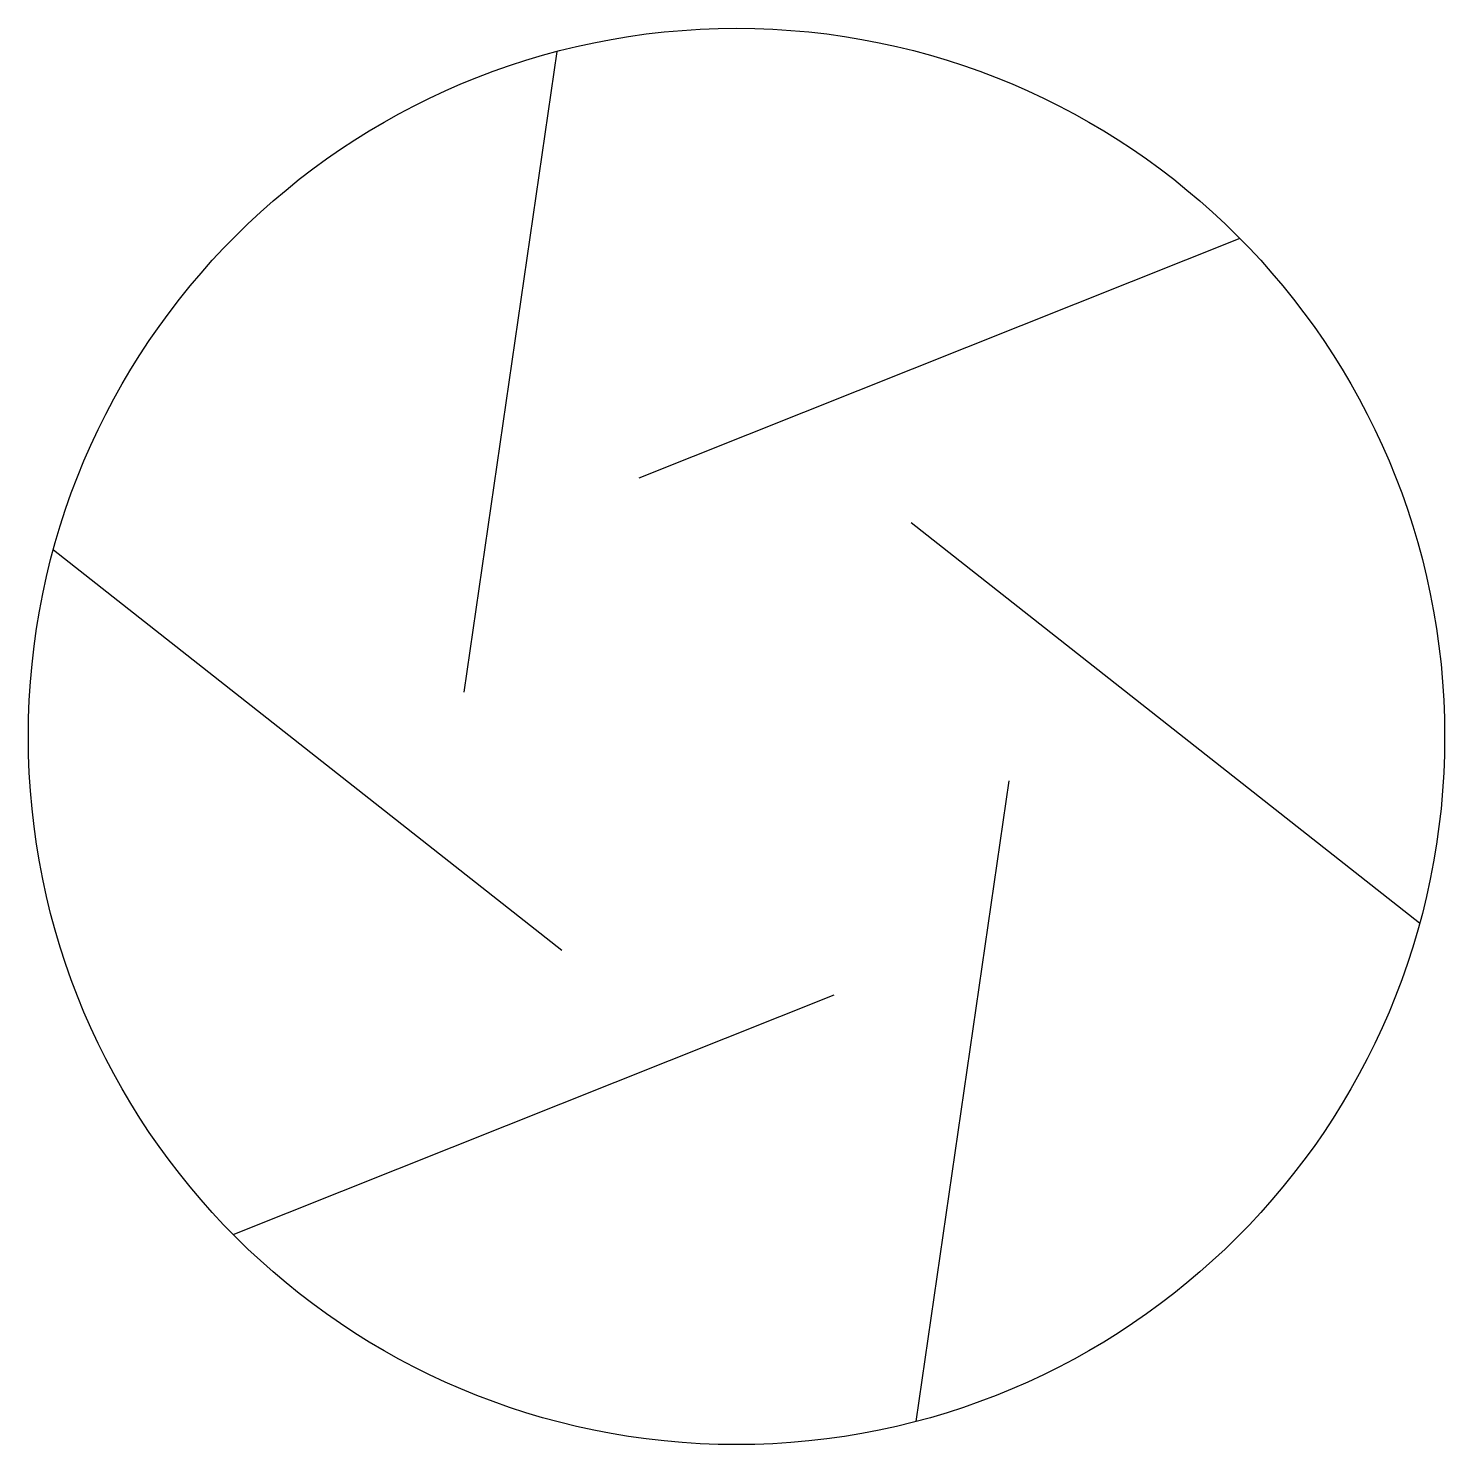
# Model space of a CAD drawing. Header units: inches. Extents: x 2511 to 3883, y 658 to 2030.
import ezdxf

# ---------------------------------------------------------------- set-up
doc = ezdxf.new("R2010")
doc.units = ezdxf.units.IN

msp = doc.modelspace()

# ---------------------------------------------------------------- linework, layer by layer
for p, q in [((3023, 2007.3), (2933.1, 1387.1)), ((3684.5, 1826.4), (3102.4, 1594.2)), ((3858.5, 1163.2), (3366.3, 1551.1)), ((2535.7, 1524.9), (3027.9, 1137)), ((3371.1, 680.8), (3461, 1301)), ((2709.7, 861.7), (3291.8, 1093.9))]:
    msp.add_line(p, q)
msp.add_circle((3197.1, 1344.1), 685.7)

doc.saveas('drawing.dxf')
